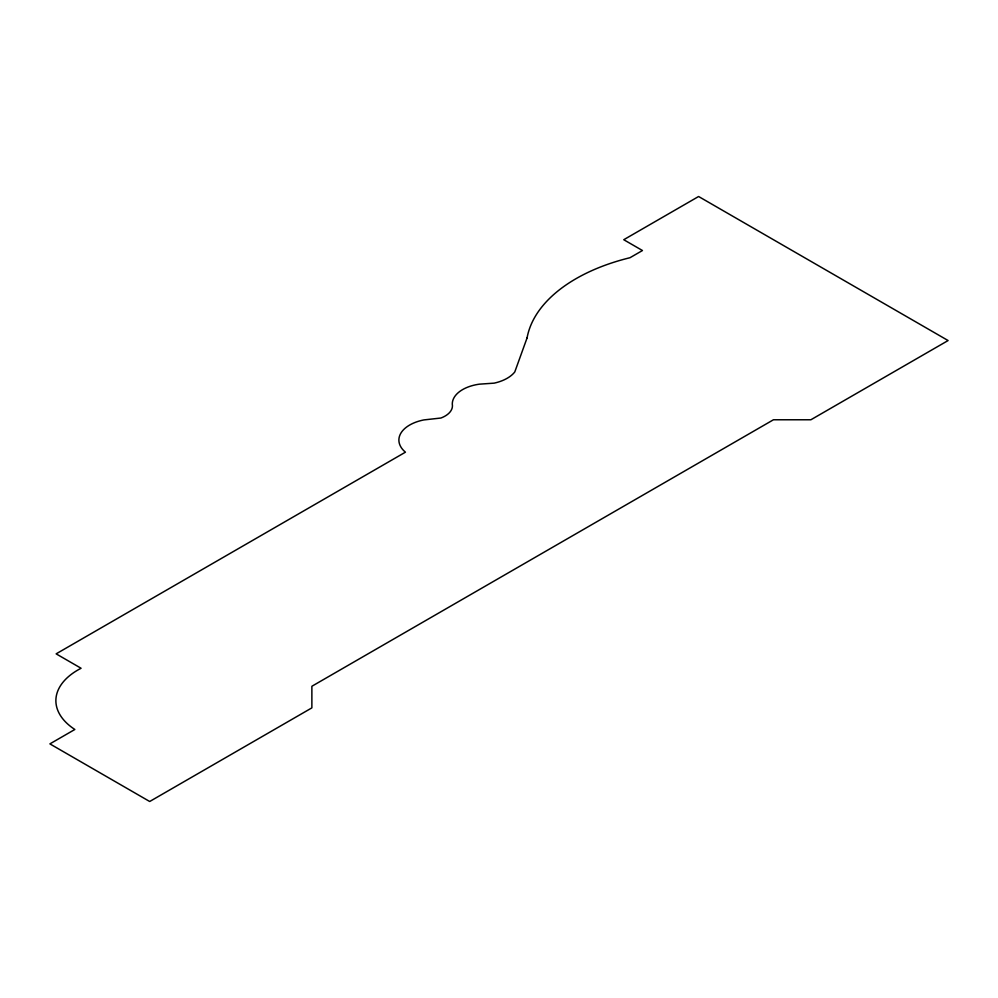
<?xml version="1.0" encoding="UTF-8"?>
<svg xmlns="http://www.w3.org/2000/svg" width="998" height="998" viewBox="0 0 998 998"><rect width="100%" height="100%" fill="white"/><g stroke="black" fill="none" stroke-linecap="round" stroke-linejoin="round"><path stroke-width="1.5" d="M527.069 337.923L514.793 371.93A37.138 21.445 0 0 1 494.16 383.145L479.389 384.168A35.329 20.397 0 0 0 452.294 404.215A25.187 14.546 0 0 1 440.916 418.025L423.888 419.921A36.864 21.282 0 0 0 405.438 452.181L56.138 653.852L81.088 668.261A75.112 43.363 0 0 0 74.85 729.476L49.9 743.884L149.7 801.494L311.875 707.869L311.875 686.262L773.45 419.771L810.875 419.771L948.1 340.543L698.6 196.506L623.75 239.72L642.462 250.523L629.988 257.721A170.009 98.153 0 0 0 527.069 337.923"/></g></svg>
